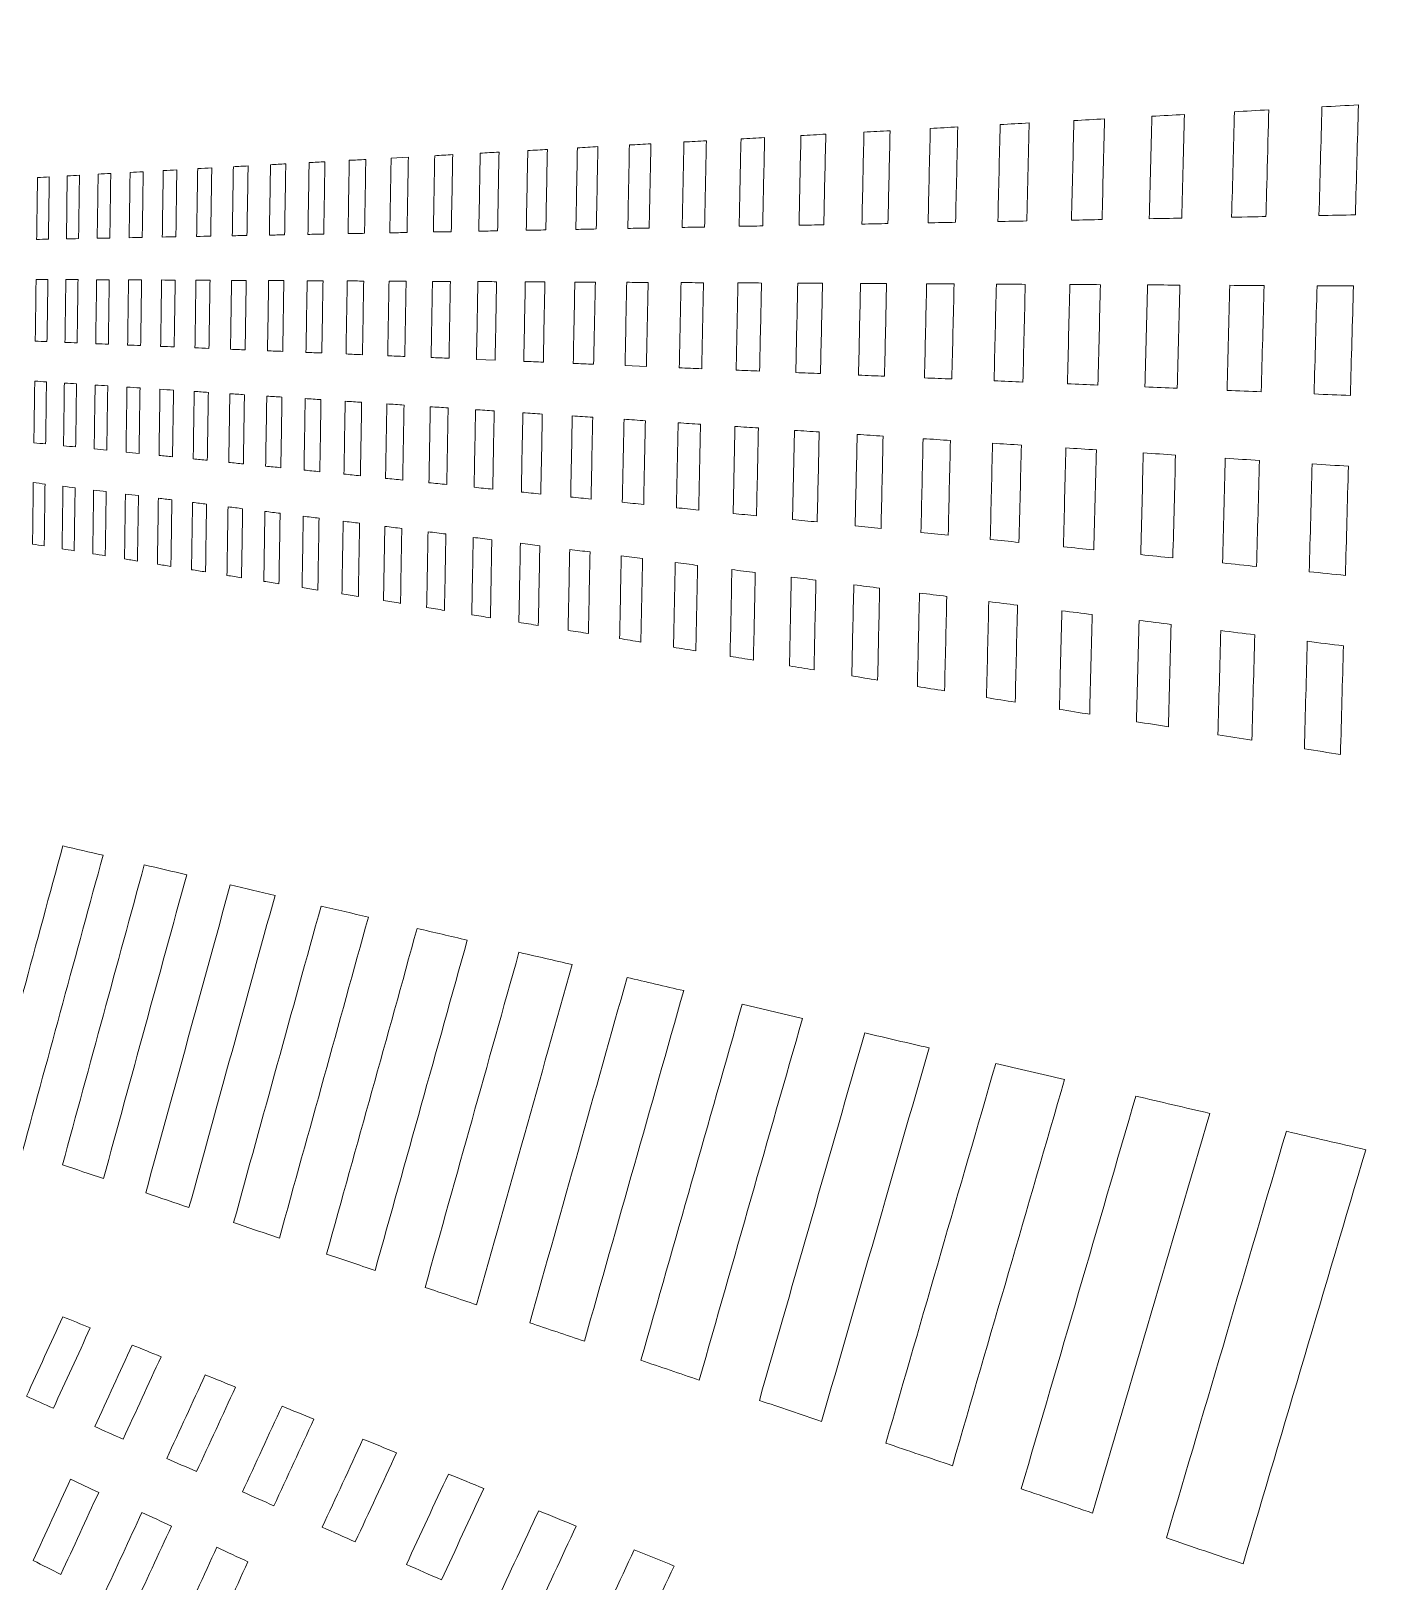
# Model space of a CAD drawing. Header units: millimetres. Extents: x -751 to 1411, y -446 to 1681.
# Drawn here: x -15.1 to 137.1, y -11.5 to 163.3 of the extents above; entities that cross this region are included whole.
import ezdxf

# ---------------------------------------------------------------- set-up
doc = ezdxf.new("R2010")
doc.units = ezdxf.units.MM
doc.header["$MEASUREMENT"] = 0
doc.layers.add('Layer 6', color=7, linetype='Continuous')

msp = doc.modelspace()

# ---------------------------------------------------------------- linework, layer by layer
at = {"layer": 'Layer 6', "lineweight": 0}
for points in [[(-198.52, 551.4), (-477.55, 551.4), (-697.08, 331.88), (-697.08, 52.85), (-697.08, -226.18), (-477.55, -445.71), (-198.52, -445.71), (80.51, -445.71), (300.03, -226.18), (300.03, 52.85), (300.03, 331.88), (80.51, 551.4), (-198.52, 551.4)], [(110.94, 142.18), (111.03, 146.03), (111.13, 149.88), (111.23, 153.73), (112.45, 153.79), (113.67, 153.86), (114.89, 153.93), (114.79, 150.03), (114.69, 146.14), (114.59, 142.24), (113.37, 142.22), (112.15, 142.2), (110.94, 142.18)], [(120.22, 142.35), (120.33, 146.31), (120.43, 150.27), (120.53, 154.24), (121.83, 154.31), (123.12, 154.38), (124.41, 154.45), (124.3, 150.44), (124.09, 142.42), (124.09, 142.42), (124.09, 142.42), (121.51, 142.37), (120.22, 142.35)], [(130.07, 142.53), (130.18, 146.61), (130.29, 150.7), (130.4, 154.78), (131.77, 154.86), (133.14, 154.93), (134.52, 155.01), (134.4, 150.87), (134.29, 146.74), (134.17, 142.61), (132.8, 142.58), (131.43, 142.56), (130.07, 142.53)], [(86, 141.71), (86.08, 145.26), (86.17, 148.81), (86.25, 152.35), (87.28, 152.41), (88.32, 152.47), (89.35, 152.52), (89.27, 148.94), (89.18, 145.35), (89.1, 141.77), (88.07, 141.75), (87.03, 141.73), (86, 141.71)], [(93.87, 141.86), (93.95, 145.5), (94.04, 149.14), (94.13, 152.79), (95.22, 152.85), (96.31, 152.91), (97.4, 152.97), (97.4, 152.97), (97.13, 141.92), (97.13, 141.92), (96.04, 141.9), (94.95, 141.88), (93.87, 141.86)], [(102.16, 142.01), (102.26, 145.76), (102.35, 149.5), (102.44, 153.24), (103.59, 153.31), (104.75, 153.37), (105.9, 153.43), (105.8, 149.65), (105.71, 145.86), (105.61, 142.08), (104.46, 142.06), (103.31, 142.03), (102.16, 142.01)], [(52.15, 141.08), (52.21, 144.22), (52.27, 147.35), (52.33, 150.49), (53.14, 150.53), (53.95, 150.58), (54.75, 150.62), (54.69, 147.46), (54.63, 144.29), (54.56, 141.13), (53.76, 141.11), (52.95, 141.1), (52.15, 141.08)], [(58.27, 141.2), (58.34, 144.41), (58.41, 147.62), (58.47, 150.83), (59.32, 150.87), (60.16, 150.92), (61.01, 150.97), (60.94, 147.73), (60.88, 144.49), (60.81, 141.24), (59.96, 141.23), (59.12, 141.21), (58.27, 141.2)], [(64.7, 141.32), (64.77, 144.6), (64.84, 147.89), (64.91, 151.18), (65.8, 151.23), (66.68, 151.28), (67.57, 151.33), (67.5, 148.01), (67.43, 144.69), (67.36, 141.37), (66.47, 141.35), (65.59, 141.33), (64.7, 141.32)], [(71.45, 141.44), (71.52, 144.81), (71.59, 148.18), (71.67, 151.55), (72.6, 151.6), (73.53, 151.66), (74.47, 151.71), (74.39, 148.3), (74.32, 144.9), (74.24, 141.49), (73.31, 141.48), (72.38, 141.46), (71.45, 141.44)], [(78.54, 141.57), (78.62, 145.03), (78.69, 148.49), (78.77, 151.94), (79.75, 152), (80.73, 152.05), (81.72, 152.1), (81.64, 148.61), (81.56, 145.12), (81.48, 141.63), (80.5, 141.61), (79.52, 141.59), (78.54, 141.57)], [(20.61, 140.5), (20.66, 143.25), (20.7, 146), (20.75, 148.76), (21.37, 148.79), (21.99, 148.82), (22.61, 148.86), (22.57, 146.08), (22.52, 143.31), (22.47, 140.53), (21.85, 140.52), (21.23, 140.51), (20.61, 140.5)], [(25.32, 140.58), (25.37, 143.39), (25.42, 146.2), (25.47, 149.01), (25.47, 149.01), (27.41, 149.12), (27.41, 149.12), (27.36, 146.29), (27.31, 143.45), (27.26, 140.62), (26.61, 140.61), (25.97, 140.6), (25.32, 140.58)], [(30.23, 140.68), (30.28, 143.55), (30.33, 146.41), (30.38, 149.28), (31.06, 149.32), (31.73, 149.36), (32.41, 149.4), (32.36, 146.5), (32.3, 143.61), (32.25, 140.71), (31.58, 140.7), (30.9, 140.69), (30.23, 140.68)], [(35.35, 140.77), (35.41, 143.7), (35.46, 146.63), (35.51, 149.57), (36.22, 149.61), (36.92, 149.64), (37.63, 149.68), (37.57, 146.73), (37.52, 143.77), (37.47, 140.81), (36.76, 140.8), (36.06, 140.78), (35.35, 140.77)], [(40.7, 140.87), (40.76, 143.87), (40.82, 146.86), (40.87, 149.86), (41.61, 149.9), (42.35, 149.94), (43.08, 149.98), (43.02, 146.96), (42.97, 143.94), (42.91, 140.91), (42.17, 140.9), (41.44, 140.88), (40.7, 140.87)], [(46.29, 140.97), (46.35, 144.04), (46.41, 147.1), (46.47, 150.17), (47.24, 150.21), (48.01, 150.25), (48.78, 150.3), (48.72, 147.2), (48.66, 144.11), (48.6, 141.02), (47.83, 141), (47.06, 140.99), (46.29, 140.97)], [(-14.5, 139.85), (-14.46, 142.17), (-14.43, 144.5), (-14.4, 146.82), (-13.96, 146.85), (-13.51, 146.87), (-13.07, 146.9), (-13.1, 144.55), (-13.14, 142.21), (-13.17, 139.87), (-13.61, 139.86), (-14.05, 139.85), (-14.5, 139.85)], [(-11.14, 139.91), (-11.14, 139.91), (-11.04, 147.01), (-11.04, 147.01), (-10.58, 147.03), (-10.12, 147.06), (-9.67, 147.08), (-9.7, 144.7), (-9.73, 142.32), (-9.77, 139.93), (-10.22, 139.92), (-10.68, 139.92), (-11.14, 139.91)], [(-7.67, 139.97), (-7.63, 142.38), (-7.6, 144.79), (-7.56, 147.2), (-7.09, 147.23), (-6.61, 147.25), (-6.14, 147.28), (-6.17, 144.85), (-6.21, 142.42), (-6.24, 140), (-6.72, 139.99), (-7.19, 139.98), (-7.67, 139.97)], [(-4.07, 140.04), (-4.03, 142.49), (-4, 144.94), (-3.96, 147.4), (-3.47, 147.42), (-2.97, 147.45), (-2.48, 147.48), (-2.52, 145.01), (-2.55, 142.54), (-2.59, 140.07), (-3.08, 140.06), (-3.57, 140.05), (-4.07, 140.04)], [(-0.33, 140.11), (-0.3, 142.61), (-0.26, 145.1), (-0.22, 147.6), (0.29, 147.63), (0.8, 147.66), (1.31, 147.69), (1.27, 145.17), (1.24, 142.65), (1.2, 140.14), (0.69, 140.13), (0.18, 140.12), (-0.33, 140.11)], [(3.54, 140.18), (3.58, 142.73), (3.62, 145.27), (3.66, 147.82), (4.19, 147.85), (4.72, 147.87), (5.25, 147.9), (5.21, 145.34), (5.17, 142.77), (5.13, 140.21), (4.6, 140.2), (4.07, 140.19), (3.54, 140.18)], [(7.56, 140.25), (7.6, 142.85), (7.64, 145.44), (7.68, 148.04), (8.24, 148.07), (8.79, 148.1), (9.34, 148.13), (9.3, 145.51), (9.26, 142.9), (9.21, 140.29), (8.66, 140.28), (8.11, 140.27), (7.56, 140.25)], [(11.74, 140.33), (11.78, 142.98), (11.83, 145.62), (11.87, 148.27), (12.44, 148.3), (13.02, 148.33), (13.59, 148.36), (13.55, 145.7), (13.5, 143.03), (13.46, 140.36), (12.89, 140.35), (12.31, 140.34), (11.74, 140.33)], [(16.09, 140.41), (16.13, 143.11), (16.18, 145.81), (16.22, 148.51), (16.82, 148.54), (17.41, 148.57), (18.01, 148.6), (17.96, 145.89), (17.92, 143.17), (17.87, 140.45), (17.28, 140.44), (16.68, 140.42), (16.09, 140.41)], [(-14.65, 128.37), (-14.62, 130.69), (-14.59, 133.01), (-14.56, 135.34), (-14.11, 135.33), (-13.67, 135.33), (-13.23, 135.33), (-13.26, 132.99), (-13.29, 130.65), (-13.33, 128.32), (-13.77, 128.34), (-14.21, 128.35), (-14.65, 128.37)], [(-11.3, 128.23), (-11.27, 130.6), (-11.24, 132.96), (-11.2, 135.32), (-10.75, 135.32), (-10.29, 135.31), (-9.83, 135.31), (-9.86, 132.93), (-9.9, 130.56), (-9.93, 128.18), (-10.39, 128.2), (-10.85, 128.21), (-11.3, 128.23)], [(-7.84, 128.09), (-7.8, 130.49), (-7.77, 132.9), (-7.73, 135.3), (-7.26, 135.3), (-6.78, 135.3), (-6.31, 135.29), (-6.34, 132.87), (-6.38, 130.45), (-6.41, 128.03), (-6.89, 128.05), (-7.36, 128.07), (-7.84, 128.09)], [(-4.24, 127.94), (-4.21, 130.39), (-4.17, 132.84), (-4.14, 135.28), (-3.64, 135.28), (-3.15, 135.28), (-2.66, 135.28), (-2.7, 132.81), (-2.73, 130.35), (-2.77, 127.88), (-3.26, 127.9), (-3.75, 127.92), (-4.24, 127.94)], [(-0.52, 127.79), (-0.48, 130.28), (-0.44, 132.77), (-0.41, 135.27), (0.1, 135.26), (0.61, 135.26), (1.12, 135.26), (1.09, 132.75), (1.05, 130.24), (1.01, 127.72), (0.5, 127.75), (-0.01, 127.77), (-0.52, 127.79)], [(3.35, 127.63), (3.39, 130.17), (3.43, 132.71), (3.46, 135.25), (3.99, 135.24), (4.52, 135.24), (5.05, 135.24), (5.01, 132.68), (4.97, 130.12), (4.93, 127.56), (4.41, 127.58), (3.88, 127.61), (3.35, 127.63)], [(7.36, 127.46), (7.4, 130.05), (7.44, 132.64), (7.48, 135.23), (8.03, 135.22), (8.58, 135.22), (9.13, 135.22), (9.09, 132.61), (9.05, 130), (9.01, 127.39), (8.46, 127.42), (7.91, 127.44), (7.36, 127.46)], [(11.53, 127.29), (11.57, 129.93), (11.62, 132.57), (11.66, 135.21), (11.66, 135.21), (13.37, 135.2), (13.37, 135.2), (13.33, 132.54), (13.29, 129.88), (13.25, 127.22), (12.67, 127.24), (12.1, 127.27), (11.53, 127.29)], [(15.87, 127.11), (15.91, 129.8), (15.96, 132.49), (16, 135.18), (16.6, 135.18), (17.19, 135.18), (17.79, 135.18), (17.74, 132.46), (17.7, 129.75), (17.65, 127.04), (17.06, 127.06), (16.46, 127.09), (15.87, 127.11)], [(20.38, 126.93), (20.43, 129.67), (20.47, 132.42), (20.52, 135.16), (21.14, 135.16), (21.76, 135.16), (22.38, 135.15), (22.33, 132.38), (22.28, 129.62), (22.24, 126.85), (21.62, 126.87), (21, 126.9), (20.38, 126.93)], [(25.08, 126.73), (25.13, 129.53), (25.18, 132.34), (25.23, 135.14), (25.87, 135.14), (26.52, 135.13), (27.16, 135.13), (27.11, 132.3), (27.06, 129.48), (27.01, 126.65), (26.37, 126.68), (25.72, 126.7), (25.08, 126.73)], [(29.98, 126.53), (30.03, 129.39), (30.08, 132.25), (30.13, 135.11), (30.8, 135.11), (31.48, 135.11), (32.15, 135.1), (32.1, 132.22), (32.05, 129.33), (32, 126.45), (31.32, 126.47), (30.65, 126.5), (29.98, 126.53)], [(35.09, 126.32), (35.14, 129.24), (35.2, 132.17), (35.25, 135.09), (35.95, 135.09), (36.66, 135.08), (37.36, 135.08), (37.3, 132.13), (37.25, 129.18), (37.19, 126.23), (37.19, 126.23), (35.09, 126.32), (35.09, 126.32)], [(40.42, 126.1), (40.48, 129.09), (40.54, 132.07), (40.59, 135.06), (41.33, 135.06), (42.06, 135.06), (42.8, 135.05), (42.74, 132.04), (42.68, 129.02), (42.63, 126.01), (41.89, 126.04), (41.16, 126.07), (40.42, 126.1)], [(46, 125.87), (46.06, 128.92), (46.12, 131.98), (46.18, 135.03), (46.95, 135.03), (47.72, 135.03), (48.49, 135.02), (48.42, 131.94), (48.36, 128.86), (48.3, 125.77), (47.54, 125.8), (46.77, 125.84), (46, 125.87)], [(51.84, 125.63), (51.9, 128.75), (51.96, 131.88), (52.03, 135.01), (52.83, 135), (53.63, 135), (54.44, 134.99), (54.38, 131.84), (54.31, 128.68), (54.25, 125.53), (54.25, 125.53), (51.84, 125.63), (51.84, 125.63)], [(57.95, 125.37), (58.02, 128.57), (58.08, 131.78), (58.15, 134.98), (58.99, 134.97), (59.83, 134.97), (60.68, 134.96), (60.61, 131.73), (60.54, 128.5), (60.48, 125.27), (59.63, 125.3), (58.79, 125.34), (57.95, 125.37)], [(64.36, 125.11), (64.43, 128.39), (64.5, 131.67), (64.57, 134.94), (65.45, 134.94), (66.34, 134.94), (67.22, 134.93), (67.15, 131.62), (67.08, 128.31), (67.01, 125), (66.13, 125.04), (65.24, 125.07), (64.36, 125.11)], [(71.09, 124.83), (71.16, 128.19), (71.23, 131.55), (71.31, 134.91), (72.24, 134.91), (73.17, 134.9), (74.1, 134.9), (74.02, 131.5), (73.95, 128.11), (73.87, 124.72), (72.94, 124.76), (72.01, 124.79), (71.09, 124.83)], [(78.16, 124.54), (78.23, 127.99), (78.31, 131.43), (78.39, 134.88), (79.37, 134.87), (80.35, 134.87), (81.32, 134.86), (81.24, 131.38), (81.17, 127.9), (81.09, 124.42), (80.11, 124.46), (79.13, 124.5), (78.16, 124.54)], [(85.6, 124.23), (85.68, 127.77), (85.76, 131.3), (85.84, 134.84), (86.87, 134.83), (87.9, 134.83), (88.93, 134.82), (88.85, 131.25), (88.77, 127.68), (88.68, 124.11), (87.65, 124.15), (86.63, 124.19), (85.6, 124.23)], [(93.44, 123.91), (93.52, 127.54), (93.61, 131.17), (93.7, 134.8), (94.78, 134.79), (95.87, 134.79), (96.96, 134.78), (96.87, 131.11), (96.78, 127.44), (96.69, 123.77), (95.61, 123.82), (94.52, 123.86), (93.44, 123.91)], [(101.71, 123.57), (101.8, 127.3), (101.89, 131.03), (101.99, 134.76), (103.13, 134.75), (104.28, 134.75), (105.43, 134.74), (105.34, 130.97), (105.24, 127.2), (105.15, 123.43), (104, 123.47), (102.86, 123.52), (101.71, 123.57)], [(110.45, 123.21), (110.55, 127.04), (110.65, 130.88), (110.75, 134.72), (111.96, 134.71), (113.18, 134.7), (114.39, 134.7), (114.29, 130.82), (114.19, 126.94), (114.09, 123.06), (112.88, 123.11), (111.66, 123.16), (110.45, 123.21)], [(119.71, 122.82), (119.81, 126.77), (119.91, 130.72), (120.02, 134.67), (121.31, 134.66), (122.59, 134.66), (123.88, 134.65), (123.77, 130.66), (123.67, 126.66), (123.56, 122.67), (122.28, 122.72), (120.99, 122.77), (119.71, 122.82)], [(129.52, 122.42), (129.63, 126.49), (129.74, 130.55), (129.85, 134.62), (131.22, 134.61), (132.58, 134.61), (133.95, 134.6), (133.84, 130.48), (133.72, 126.37), (133.61, 122.25), (132.24, 122.31), (130.88, 122.36), (129.52, 122.42)], [(-14.81, 116.92), (-14.78, 119.24), (-14.74, 121.56), (-14.71, 123.87), (-14.27, 123.84), (-13.83, 123.81), (-13.39, 123.79), (-13.42, 121.45), (-13.45, 119.12), (-13.48, 116.79), (-13.93, 116.83), (-14.37, 116.88), (-14.81, 116.92)], [(-11.47, 116.59), (-11.43, 118.94), (-11.4, 121.3), (-11.37, 123.65), (-10.91, 123.63), (-10.45, 123.6), (-10, 123.57), (-10.03, 121.19), (-10.06, 118.82), (-10.1, 116.45), (-10.55, 116.49), (-11.01, 116.54), (-11.47, 116.59)], [(-8.01, 116.24), (-7.97, 118.63), (-7.94, 121.03), (-7.9, 123.43), (-7.43, 123.4), (-6.96, 123.37), (-6.48, 123.34), (-6.52, 120.92), (-6.55, 118.51), (-6.59, 116.09), (-7.06, 116.14), (-7.53, 116.19), (-8.01, 116.24)], [(-4.42, 115.87), (-4.38, 118.31), (-4.35, 120.76), (-4.31, 123.2), (-3.82, 123.17), (-3.33, 123.13), (-2.84, 123.1), (-2.88, 120.64), (-2.91, 118.18), (-2.95, 115.72), (-3.44, 115.77), (-3.93, 115.82), (-4.42, 115.87)], [(-0.7, 115.5), (-0.66, 117.98), (-0.63, 120.47), (-0.59, 122.96), (-0.08, 122.92), (0.43, 122.89), (0.94, 122.86), (0.9, 120.35), (0.86, 117.85), (0.82, 115.34), (0.32, 115.39), (-0.19, 115.45), (-0.7, 115.5)], [(3.16, 115.11), (3.19, 117.64), (3.23, 120.17), (3.27, 122.71), (3.8, 122.67), (4.33, 122.64), (4.86, 122.6), (4.82, 120.05), (4.78, 117.5), (4.74, 114.95), (4.21, 115), (3.68, 115.05), (3.16, 115.11)], [(7.16, 114.7), (7.2, 117.28), (7.24, 119.86), (7.28, 122.45), (7.83, 122.41), (8.38, 122.38), (8.93, 122.34), (8.89, 119.74), (8.85, 117.14), (8.81, 114.54), (8.26, 114.59), (7.71, 114.65), (7.16, 114.7)], [(11.32, 114.28), (11.36, 116.91), (11.41, 119.54), (11.45, 122.18), (12.02, 122.14), (12.59, 122.1), (13.16, 122.07), (13.12, 119.41), (13.08, 116.76), (13.03, 114.11), (12.46, 114.17), (11.89, 114.22), (11.32, 114.28)], [(15.65, 113.84), (15.69, 116.53), (15.74, 119.21), (15.78, 121.9), (16.38, 121.86), (16.97, 121.82), (17.56, 121.78), (17.52, 119.07), (17.47, 116.37), (17.43, 113.66), (16.83, 113.72), (16.24, 113.78), (15.65, 113.84)], [(20.15, 113.39), (20.2, 116.13), (20.24, 118.87), (20.29, 121.6), (20.91, 121.56), (21.53, 121.52), (22.14, 121.48), (22.1, 118.72), (22.05, 115.96), (22, 113.2), (21.39, 113.26), (20.77, 113.33), (20.15, 113.39)], [(24.84, 112.91), (24.89, 115.71), (24.94, 118.5), (24.98, 121.3), (25.63, 121.26), (26.27, 121.22), (26.92, 121.17), (26.87, 118.36), (26.82, 115.54), (26.77, 112.72), (26.13, 112.78), (25.48, 112.85), (24.84, 112.91)], [(29.73, 112.42), (29.78, 115.27), (29.83, 118.13), (29.88, 120.98), (30.55, 120.94), (31.22, 120.9), (31.89, 120.85), (31.84, 117.97), (31.79, 115.09), (31.74, 112.22), (31.07, 112.28), (30.4, 112.35), (29.73, 112.42)], [(34.82, 111.9), (34.88, 114.82), (34.93, 117.74), (34.98, 120.65), (35.69, 120.61), (36.39, 120.56), (37.09, 120.51), (37.03, 117.57), (36.98, 114.63), (36.93, 111.69), (36.23, 111.76), (35.52, 111.83), (34.82, 111.9)], [(40.15, 111.37), (40.2, 114.35), (40.26, 117.33), (40.32, 120.31), (41.05, 120.26), (41.78, 120.21), (42.51, 120.16), (42.46, 117.16), (42.4, 114.15), (42.34, 111.14), (41.61, 111.22), (40.88, 111.29), (40.15, 111.37)], [(45.71, 110.8), (45.77, 113.85), (45.83, 116.9), (45.89, 119.94), (46.65, 119.9), (47.42, 119.85), (48.19, 119.8), (48.13, 116.72), (48.07, 113.65), (48.01, 110.57), (47.24, 110.65), (46.48, 110.73), (45.71, 110.8)], [(51.53, 110.22), (51.59, 113.33), (51.66, 116.45), (51.72, 119.57), (52.52, 119.52), (53.32, 119.46), (54.13, 119.41), (54.06, 116.26), (54, 113.12), (53.94, 109.97), (53.13, 110.05), (52.33, 110.13), (51.53, 110.22)], [(57.63, 109.6), (57.69, 112.79), (57.76, 115.98), (57.82, 119.17), (58.66, 119.12), (59.51, 119.06), (60.35, 119.01), (60.28, 115.79), (60.21, 112.57), (60.15, 109.34), (59.31, 109.43), (58.47, 109.51), (57.63, 109.6)], [(64.02, 108.95), (64.09, 112.22), (64.16, 115.49), (64.23, 118.76), (65.11, 118.7), (65.99, 118.64), (66.87, 118.59), (66.8, 115.29), (66.73, 111.99), (66.66, 108.69), (65.78, 108.77), (64.9, 108.86), (64.02, 108.95)], [(70.73, 108.27), (70.73, 108.27), (70.94, 118.32), (70.94, 118.32), (71.87, 118.26), (72.8, 118.2), (73.73, 118.14), (73.65, 114.76), (73.58, 111.38), (73.5, 107.99), (72.58, 108.09), (71.65, 108.18), (70.73, 108.27)], [(77.78, 107.56), (77.85, 111), (77.93, 114.43), (78.01, 117.86), (78.98, 117.8), (79.96, 117.74), (80.93, 117.67), (80.85, 114.2), (80.78, 110.74), (80.7, 107.27), (79.72, 107.36), (78.75, 107.46), (77.78, 107.56)], [(85.19, 106.81), (85.28, 110.33), (85.36, 113.86), (85.44, 117.38), (86.47, 117.32), (87.49, 117.25), (88.52, 117.18), (88.44, 113.62), (88.35, 110.06), (88.27, 106.5), (87.24, 106.6), (86.22, 106.71), (85.19, 106.81)], [(93.01, 106.02), (93.1, 109.64), (93.18, 113.26), (93.27, 116.87), (94.35, 116.8), (95.44, 116.73), (96.52, 116.66), (96.43, 113.01), (96.34, 109.35), (96.25, 105.69), (95.17, 105.8), (94.09, 105.91), (93.01, 106.02)], [(101.26, 105.19), (101.35, 108.9), (101.44, 112.62), (101.53, 116.34), (102.68, 116.27), (103.82, 116.19), (104.97, 116.12), (104.87, 112.36), (104.78, 108.6), (104.68, 104.84), (103.54, 104.96), (102.4, 105.07), (101.26, 105.19)], [(109.97, 104.31), (110.07, 108.13), (110.17, 111.95), (110.26, 115.77), (111.47, 115.7), (112.68, 115.62), (113.89, 115.54), (113.8, 111.67), (113.7, 107.81), (113.59, 103.94), (112.39, 104.06), (111.18, 104.18), (109.97, 104.31)], [(119.19, 103.37), (119.3, 107.31), (119.4, 111.24), (119.5, 115.18), (120.79, 115.09), (122.07, 115.01), (123.35, 114.93), (123.25, 110.95), (123.14, 106.97), (123.03, 102.98), (121.75, 103.11), (120.47, 103.24), (119.19, 103.37)], [(128.97, 102.38), (129.08, 106.44), (129.19, 110.49), (129.3, 114.54), (130.66, 114.45), (132.02, 114.36), (133.39, 114.28), (133.27, 110.17), (133.16, 106.07), (133.05, 101.97), (131.69, 102.11), (130.33, 102.25), (128.97, 102.38)], [(-13.55, 112.27), (-13.58, 109.94), (-13.61, 107.61), (-13.64, 105.29), (-14.08, 105.36), (-14.52, 105.43), (-14.96, 105.5), (-14.93, 107.81), (-14.9, 110.12), (-14.87, 112.43), (-14.43, 112.38), (-13.99, 112.32), (-13.55, 112.27)], [(-10.16, 111.85), (-10.19, 109.48), (-10.23, 107.11), (-10.26, 104.74), (-10.72, 104.82), (-11.17, 104.89), (-11.63, 104.96), (-11.59, 107.31), (-11.56, 109.67), (-11.53, 112.02), (-11.07, 111.96), (-10.62, 111.9), (-10.16, 111.85)], [(-6.65, 111.41), (-6.69, 109), (-6.72, 106.59), (-6.76, 104.18), (-7.23, 104.26), (-7.7, 104.33), (-8.17, 104.41), (-8.14, 106.8), (-8.11, 109.19), (-8.07, 111.59), (-7.6, 111.53), (-7.13, 111.47), (-6.65, 111.41)], [(-3.02, 110.96), (-3.05, 108.5), (-3.09, 106.05), (-3.13, 103.59), (-3.62, 103.67), (-4.11, 103.75), (-4.59, 103.83), (-4.56, 106.27), (-4.52, 108.7), (-4.49, 111.14), (-4, 111.08), (-3.51, 111.02), (-3.02, 110.96)], [(0.75, 110.49), (0.71, 107.99), (0.68, 105.49), (0.64, 102.99), (0.13, 103.07), (-0.38, 103.15), (-0.88, 103.23), (-0.85, 105.71), (-0.81, 108.2), (-0.77, 110.68), (-0.27, 110.61), (0.24, 110.55), (0.75, 110.49)], [(4.66, 110), (4.62, 107.45), (4.58, 104.91), (4.55, 102.36), (4.02, 102.45), (3.49, 102.53), (2.96, 102.61), (3, 105.14), (3.04, 107.67), (3.08, 110.2), (3.61, 110.13), (4.14, 110.06), (4.66, 110)], [(8.73, 109.49), (8.69, 106.9), (8.64, 104.3), (8.6, 101.71), (8.06, 101.8), (7.51, 101.88), (6.96, 101.97), (7, 104.55), (7.04, 107.12), (7.08, 109.7), (7.63, 109.63), (8.18, 109.56), (8.73, 109.49)], [(12.95, 108.97), (12.91, 106.32), (12.86, 103.67), (12.82, 101.03), (12.25, 101.12), (11.68, 101.21), (11.11, 101.3), (11.16, 103.93), (11.2, 106.55), (11.24, 109.18), (11.81, 109.11), (12.38, 109.04), (12.95, 108.97)], [(17.34, 108.42), (17.3, 105.72), (17.25, 103.02), (17.21, 100.32), (16.61, 100.42), (16.02, 100.51), (15.43, 100.61), (15.47, 103.29), (15.52, 105.96), (15.56, 108.64), (16.16, 108.57), (16.75, 108.49), (17.34, 108.42)], [(21.91, 107.85), (21.86, 105.1), (21.82, 102.34), (21.77, 99.59), (21.15, 99.69), (20.54, 99.79), (19.92, 99.89), (19.97, 102.62), (20.01, 105.35), (20.06, 108.08), (20.68, 108), (21.29, 107.93), (21.91, 107.85)], [(26.67, 107.26), (26.62, 104.45), (26.57, 101.63), (26.53, 98.82), (25.88, 98.93), (25.24, 99.03), (24.6, 99.13), (24.6, 99.13), (24.75, 107.5), (24.75, 107.5), (25.39, 107.42), (26.03, 107.34), (26.67, 107.26)], [(31.64, 106.64), (31.59, 103.77), (31.54, 100.9), (31.48, 98.03), (30.81, 98.13), (30.14, 98.24), (29.47, 98.35), (29.53, 101.2), (29.58, 104.04), (29.63, 106.89), (30.3, 106.8), (30.97, 106.72), (31.64, 106.64)], [(36.82, 105.99), (36.77, 103.06), (36.71, 100.13), (36.66, 97.19), (35.96, 97.31), (35.26, 97.42), (34.56, 97.53), (34.61, 100.44), (34.67, 103.35), (34.72, 106.25), (35.42, 106.17), (36.12, 106.08), (36.82, 105.99)], [(42.23, 105.32), (42.17, 102.32), (42.12, 99.32), (42.06, 96.32), (41.33, 96.44), (40.6, 96.56), (39.87, 96.68), (39.93, 99.65), (39.98, 102.62), (40.04, 105.59), (40.77, 105.5), (41.5, 105.41), (42.23, 105.32)], [(47.89, 104.61), (47.83, 101.55), (47.77, 98.48), (47.71, 95.41), (46.95, 95.54), (46.18, 95.66), (45.42, 95.78), (45.48, 98.82), (45.54, 101.86), (45.6, 104.9), (46.36, 104.8), (47.13, 104.71), (47.89, 104.61)], [(53.81, 103.87), (53.75, 100.74), (53.69, 97.6), (53.62, 94.46), (52.82, 94.59), (52.02, 94.72), (51.23, 94.85), (51.29, 97.96), (51.35, 101.07), (51.41, 104.17), (52.21, 104.07), (53.01, 103.97), (53.81, 103.87)], [(60.02, 103.1), (59.95, 99.89), (59.88, 96.68), (59.82, 93.47), (58.98, 93.6), (58.14, 93.74), (57.3, 93.87), (57.37, 97.05), (57.43, 100.23), (57.5, 103.41), (58.34, 103.31), (59.18, 103.21), (60.02, 103.1)], [(66.52, 102.29), (66.45, 99), (66.38, 95.71), (66.31, 92.42), (65.44, 92.56), (64.56, 92.7), (63.68, 92.84), (63.75, 96.1), (63.82, 99.36), (63.88, 102.62), (64.76, 102.51), (65.64, 102.4), (66.52, 102.29)], [(73.36, 101.44), (73.29, 98.07), (73.21, 94.69), (73.14, 91.32), (72.21, 91.47), (71.29, 91.62), (70.37, 91.77), (70.44, 95.11), (70.51, 98.45), (70.58, 101.78), (71.51, 101.67), (72.43, 101.55), (73.36, 101.44)], [(80.54, 100.54), (80.47, 97.08), (80.39, 93.63), (80.31, 90.17), (79.34, 90.32), (78.37, 90.48), (77.4, 90.64), (77.47, 94.06), (77.55, 97.48), (77.63, 100.91), (78.6, 100.79), (79.57, 100.66), (80.54, 100.54)], [(88.11, 99.6), (88.03, 96.05), (87.94, 92.5), (87.86, 88.95), (86.84, 89.12), (85.81, 89.28), (84.79, 89.45), (84.87, 92.96), (84.95, 96.47), (85.04, 99.98), (86.06, 99.86), (87.08, 99.73), (88.11, 99.6)], [(96.08, 98.61), (95.99, 94.96), (95.91, 91.32), (95.82, 87.67), (94.74, 87.85), (93.66, 88.02), (92.58, 88.19), (92.67, 91.8), (92.76, 95.4), (92.84, 99.01), (93.92, 98.88), (95, 98.74), (96.08, 98.61)], [(104.5, 97.56), (104.41, 93.81), (104.31, 90.07), (104.22, 86.32), (103.08, 86.5), (101.94, 86.69), (100.8, 86.87), (100.9, 90.58), (100.99, 94.28), (101.08, 97.98), (102.22, 97.84), (103.36, 97.7), (104.5, 97.56)], [(113.4, 96.45), (113.3, 92.6), (113.2, 88.74), (113.1, 84.89), (111.9, 85.09), (110.69, 85.28), (109.49, 85.47), (109.59, 89.28), (109.68, 93.09), (109.78, 96.9), (110.99, 96.75), (112.19, 96.6), (113.4, 96.45)], [(122.83, 95.27), (122.72, 91.31), (122.61, 87.34), (122.51, 83.38), (121.23, 83.58), (119.96, 83.79), (118.68, 83.99), (118.78, 87.91), (118.89, 91.83), (118.99, 95.75), (120.27, 95.59), (121.55, 95.43), (122.83, 95.27)], [(132.83, 94.03), (132.71, 89.94), (132.6, 85.86), (132.49, 81.77), (131.13, 81.99), (129.78, 82.21), (128.42, 82.43), (128.53, 86.46), (128.64, 90.5), (128.75, 94.54), (130.11, 94.37), (131.47, 94.2), (132.83, 94.03)], [(-11.54, 71.48), (-10.03, 71.13), (-8.52, 70.78), (-7.01, 70.43), (-10.04, 59.3), (-13.06, 48.18), (-16.09, 37.06), (-17.55, 37.55), (-19.02, 38.04), (-20.48, 38.54), (-17.5, 49.52), (-14.52, 60.5), (-11.54, 71.48)], [(-2.36, 69.34), (-0.76, 68.97), (0.83, 68.6), (2.42, 68.23), (-0.71, 56.81), (-3.83, 45.39), (-6.96, 33.97), (-8.5, 34.49), (-10.04, 35.01), (-11.58, 35.53), (-8.51, 46.8), (-5.43, 58.07), (-2.36, 69.34)], [(7.33, 67.08), (9.01, 66.69), (10.69, 66.3), (12.38, 65.9), (9.15, 54.17), (5.91, 42.44), (2.68, 30.71), (1.06, 31.26), (-0.57, 31.81), (-2.2, 32.36), (0.98, 43.93), (4.15, 55.51), (7.33, 67.08)], [(17.57, 64.69), (19.35, 64.28), (21.13, 63.86), (22.9, 63.45), (19.56, 51.39), (16.22, 39.32), (12.87, 27.26), (11.15, 27.84), (9.43, 28.43), (7.71, 29.01), (10.99, 40.9), (14.28, 52.8), (17.57, 64.69)], [(28.4, 62.17), (30.28, 61.73), (32.17, 61.29), (34.05, 60.85), (30.59, 48.44), (27.13, 36.03), (23.66, 23.62), (21.84, 24.23), (20.01, 24.85), (18.19, 25.47), (21.59, 37.7), (25, 49.93), (28.4, 62.17)], [(39.88, 59.49), (41.88, 59.02), (43.88, 58.56), (45.88, 58.09), (42.29, 45.31), (38.7, 32.53), (35.1, 19.75), (33.17, 20.4), (31.23, 21.06), (29.3, 21.71), (32.83, 34.3), (36.35, 46.9), (39.88, 59.49)], [(52.07, 56.65), (54.2, 56.15), (56.33, 55.65), (58.45, 55.16), (54.72, 41.98), (50.99, 28.81), (47.26, 15.64), (45.2, 16.33), (43.14, 17.03), (41.09, 17.72), (44.75, 30.7), (48.41, 43.67), (52.07, 56.65)], [(65.04, 53.62), (65.04, 53.62), (71.84, 52.03), (71.84, 52.03), (67.96, 38.44), (64.08, 24.85), (60.2, 11.26), (58.01, 12), (55.82, 12.74), (53.62, 13.49), (57.43, 26.86), (61.24, 40.24), (65.04, 53.62)], [(78.86, 50.4), (81.28, 49.83), (83.7, 49.27), (86.12, 48.7), (82.08, 34.67), (78.04, 20.63), (73.99, 6.6), (71.66, 7.39), (69.32, 8.18), (66.98, 8.97), (70.94, 22.78), (74.9, 36.59), (78.86, 50.4)], [(93.63, 46.95), (96.22, 46.35), (98.8, 45.74), (101.39, 45.14), (97.18, 30.63), (92.96, 16.12), (88.74, 1.61), (86.24, 2.46), (83.74, 3.3), (81.24, 4.15), (85.36, 18.42), (89.5, 32.68), (93.63, 46.95)], [(109.43, 43.27), (112.21, 42.62), (114.99, 41.97), (117.76, 41.32), (113.35, 26.31), (108.95, 11.29), (104.54, -3.73), (101.86, -2.82), (99.18, -1.92), (96.5, -1.01), (100.82, 13.75), (105.12, 28.51), (109.43, 43.27)], [(126.39, 39.31), (129.38, 38.61), (132.36, 37.92), (135.35, 37.22), (130.74, 21.66), (126.12, 6.1), (121.51, -9.46), (118.63, -8.49), (115.75, -7.52), (112.87, -6.54), (117.38, 8.74), (121.89, 24.02), (126.39, 39.31)], [(-12.61, 8.08), (-13.63, 8.53), (-14.64, 8.98), (-15.65, 9.43), (-14.28, 12.42), (-12.91, 15.41), (-11.54, 18.4), (-10.51, 17.98), (-9.48, 17.56), (-8.45, 17.14), (-9.84, 14.12), (-11.23, 11.1), (-12.61, 8.08)], [(-4.74, 4.6), (-5.81, 5.07), (-6.87, 5.54), (-7.94, 6.01), (-6.53, 9.08), (-5.12, 12.14), (-3.71, 15.21), (-2.63, 14.77), (-1.55, 14.33), (-0.47, 13.89), (-1.89, 10.79), (-3.32, 7.7), (-4.74, 4.6)], [(3.53, 0.94), (2.41, 1.44), (1.29, 1.93), (0.17, 2.43), (1.62, 5.57), (3.07, 8.71), (4.51, 11.85), (5.65, 11.39), (6.79, 10.93), (7.92, 10.46), (6.46, 7.29), (5, 4.11), (3.53, 0.94)], [(12.25, -2.91), (11.07, -2.39), (9.89, -1.87), (8.71, -1.35), (10.19, 1.88), (11.68, 5.1), (13.17, 8.32), (14.37, 7.83), (15.56, 7.34), (16.76, 6.86), (15.26, 3.6), (13.75, 0.34), (12.25, -2.91)], [(21.43, -6.98), (20.19, -6.43), (18.95, -5.88), (17.7, -5.32), (19.23, -2.02), (20.76, 1.29), (22.29, 4.6), (23.56, 4.09), (24.82, 3.57), (26.08, 3.06), (24.53, -0.29), (22.98, -3.63), (21.43, -6.98)], [(-7.5, -1.4), (-8.92, -4.48), (-10.34, -7.57), (-11.76, -10.65), (-12.8, -10.13), (-13.84, -9.61), (-14.88, -9.09), (-13.47, -6.03), (-12.07, -2.98), (-10.67, 0.08), (-9.61, -0.42), (-8.56, -0.91), (-7.5, -1.4)], [(31.14, -11.27), (29.82, -10.68), (28.51, -10.1), (27.19, -9.52), (28.77, -6.12), (30.34, -2.73), (31.92, 0.67), (33.26, 0.13), (34.59, -0.42), (35.92, -0.96), (34.33, -4.4), (32.73, -7.83), (31.14, -11.27)], [(41.4, -15.8), (40, -15.19), (38.61, -14.57), (37.22, -13.96), (38.85, -10.46), (40.47, -6.97), (42.1, -3.48), (43.51, -4.05), (44.92, -4.63), (46.33, -5.2), (44.69, -8.74), (43.04, -12.27), (41.4, -15.8)], [(0.7, -5.21), (-0.76, -8.37), (-2.22, -11.53), (-3.68, -14.7), (-4.77, -14.15), (-5.86, -13.6), (-6.96, -13.05), (-5.52, -9.92), (-4.07, -6.79), (-2.63, -3.66), (-1.52, -4.18), (-0.41, -4.69), (0.7, -5.21)], [(9.33, -9.22), (7.83, -12.47), (6.33, -15.71), (4.83, -18.96), (3.68, -18.38), (2.53, -17.8), (1.38, -17.23), (2.86, -14.02), (4.34, -10.8), (5.82, -7.59), (6.99, -8.14), (8.16, -8.68), (9.33, -9.22)], [(52.26, -20.61), (50.79, -19.96), (49.32, -19.31), (47.84, -18.65), (49.52, -15.06), (51.19, -11.47), (52.87, -7.87), (54.37, -8.48), (55.86, -9.09), (57.36, -9.7), (55.66, -13.34), (53.96, -16.97), (52.26, -20.61)]]:
    msp.add_open_spline(points, degree=3, knots=[0, 0, 0, 0, 1, 1, 1, 2, 2, 2, 3, 3, 3, 4, 4, 4, 4], dxfattribs=at)

doc.saveas('drawing.dxf')
